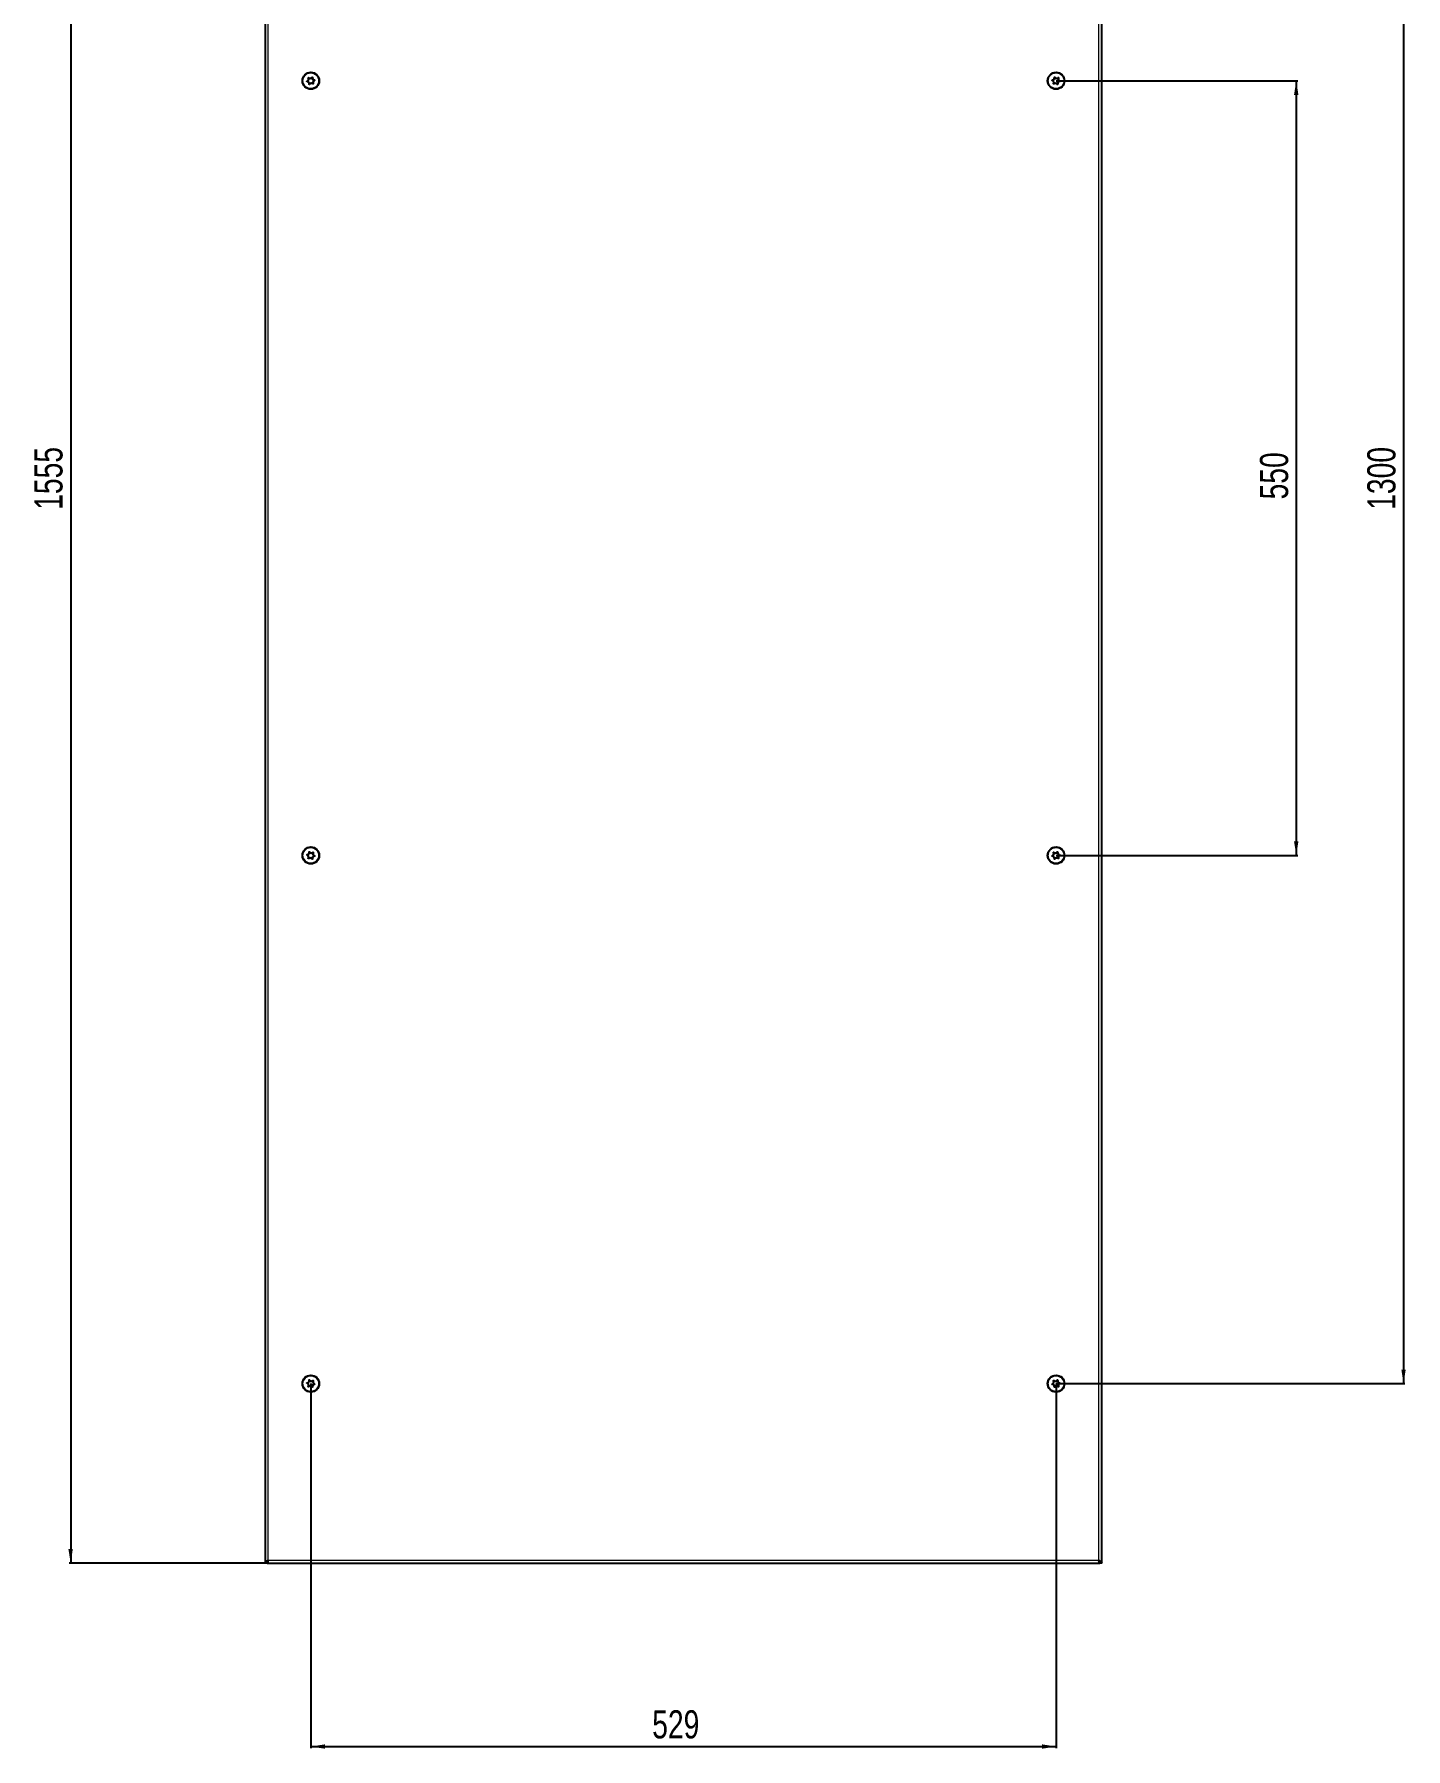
# Model space of a CAD drawing. Header units: millimetres. Extents: x -191 to 1603, y -702 to 1192.
# Drawn here: x -191 to 783, y -677 to 541 of the extents above; entities that cross this region are included whole.
import ezdxf

# ---------------------------------------------------------------- set-up
doc = ezdxf.new("R2010")
doc.units = ezdxf.units.MM
doc.layers.add('FORMAT', color=7, linetype='Continuous')
doc.styles.add('SLDTEXTSTYLE0', font='TXT', dxfattribs={"width": 0.75})
doc.dimstyles.new('SLDDIMSTYLE1', dxfattribs={"dimtxt": 20, "dimasz": 10, "dimexe": 0, "dimexo": 0.0625, "dimgap": 5, "dimtad": 2, "dimdec": 1, "dimrnd": 1e-09, "dimzin": 12, "dimdsep": 46, "dimtxsty": 'SLDTEXTSTYLE0', "dimsah": 1, "dimcen": 0.09, "dimadec": 0, "dimazin": 3, "dimtfac": 1, "dimtofl": 0, "dimtmove": 0, "dimatfit": 3, "dimfxl": 0, "dimfrac": 2, "dimtolj": 1, "dimtzin": 12, "dimarcsym": 0})

# ---------------------------------------------------------------- blocks, each defined once
blk = doc.blocks.new('_D_1')
at = {"layer": 'FORMAT'}
for p, q in [((-27, 1010.2), (-166, 1010.2)), ((-165, 1010.2), (-165, -544.8)), ((-27, -544.8), (-166, -544.8))]:
    blk.add_line(p, q, dxfattribs=at)
for points in [[(-165, 1010.2), (-166.6, 1000.2), (-163.5, 1000.2)], [(-165, -544.8), (-163.5, -534.8), (-166.6, -534.8)]]:
    blk.add_solid(points, dxfattribs=at)
at = {"layer": 'FORMAT', "insert": (-190.8, 203.1), "char_height": 20, "attachment_point": 1, "rotation": 90, "style": 'SLDTEXTSTYLE0'}
blk.add_mtext('1555', dxfattribs=at)
blk = doc.blocks.new('_D_3')
at = {"layer": 'FORMAT'}
for p, q in [((534.5, 882.7), (782.1, 882.7)), ((781.1, 882.7), (781.1, -417.3)), ((534.5, -417.3), (782.1, -417.3))]:
    blk.add_line(p, q, dxfattribs=at)
for points in [[(781.1, 882.7), (779.6, 872.7), (782.7, 872.7)], [(781.1, -417.3), (782.7, -407.3), (779.6, -407.3)]]:
    blk.add_solid(points, dxfattribs=at)
at = {"layer": 'FORMAT', "insert": (755.4, 203.1), "char_height": 20, "attachment_point": 1, "rotation": 90, "style": 'SLDTEXTSTYLE0'}
blk.add_mtext('1300', dxfattribs=at)
blk = doc.blocks.new('_D_4')
at = {"layer": 'FORMAT'}
for p, q in [((5.5, -417.3), (5.5, -676)), ((534.5, -417.3), (534.5, -676)), ((5.5, -675), (534.5, -675))]:
    blk.add_line(p, q, dxfattribs=at)
for points in [[(5.5, -675), (15.5, -676.5), (15.5, -673.4)], [(534.5, -675), (524.5, -673.4), (524.5, -676.5)]]:
    blk.add_solid(points, dxfattribs=at)
at = {"layer": 'FORMAT', "insert": (247.8, -649.2), "char_height": 20, "attachment_point": 1, "style": 'SLDTEXTSTYLE0'}
blk.add_mtext('529', dxfattribs=at)
blk = doc.blocks.new('_D_5')
at = {"layer": 'FORMAT'}
for p, q in [((534.5, 507.7), (706, 507.7)), ((705, 507.7), (705, -42.3)), ((534.5, -42.3), (706, -42.3))]:
    blk.add_line(p, q, dxfattribs=at)
for points in [[(705, 507.7), (703.4, 497.7), (706.5, 497.7)], [(705, -42.3), (706.5, -32.3), (703.4, -32.3)]]:
    blk.add_solid(points, dxfattribs=at)
at = {"layer": 'FORMAT', "insert": (679.2, 210.5), "char_height": 20, "attachment_point": 1, "rotation": 90, "style": 'SLDTEXTSTYLE0'}
blk.add_mtext('550', dxfattribs=at)

msp = doc.modelspace()

# ---------------------------------------------------------------- linework, layer by layer
at = {"color": 7, "linetype": 'Continuous', "lineweight": 25}
for p, q in [((-27.04, 1010.2), (-27.04, -544.8)), ((566.96, -544.8), (566.96, 1010.2)), ((-25.54, -544.8), (-27.04, -544.8)), ((-25.54, -544.8), (-25.34, -544.8)), ((-25.34, -543.69), (-25.34, -544.8)), ((-25.34, -544.8), (565.26, -544.8)), ((565.26, -543.69), (565.26, -544.8)), ((565.27, -544.8), (565.46, -544.8)), ((566.96, -544.8), (565.46, -544.8))]:
    msp.add_line(p, q, dxfattribs=at)
at = {"color": 8, "linetype": 'Continuous', "lineweight": 18}
for p, q in [((-24.94, 1008.1), (-24.94, -542.7)), ((564.86, -542.7), (564.86, 1008.1)), ((-24.94, -542.7), (564.86, -542.7))]:
    msp.add_line(p, q, dxfattribs=at)
at = {"color": 7, "linetype": 'Continuous', "lineweight": 25}
for centre, radius in [((5.46, 507.7), 6), ((5.46, 507.7), 5.78), ((534.46, 507.7), 6), ((534.46, 507.7), 5.78), ((5.46, 507.7), 1.85), ((534.46, 507.7), 1.85), ((5.46, -42.3), 6), ((5.46, -42.3), 5.78), ((534.46, -42.3), 6), ((534.46, -42.3), 5.78), ((5.46, -42.3), 1.85), ((534.46, -42.3), 1.85), ((5.46, -417.3), 6), ((5.46, -417.3), 5.78), ((534.46, -417.3), 6), ((534.46, -417.3), 5.78), ((5.46, -417.3), 1.85), ((534.46, -417.3), 1.85)]:
    msp.add_circle(centre, radius, dxfattribs=at)
for points, knots in [([(6.5, 510.3), (6.49, 510.3), (6.46, 510.31), (6.4, 510.29), (6.28, 510.22), (5.99, 509.97), (5.58, 509.62), (4.95, 509.5), (4.46, 509.66), (4.11, 509.82), (3.88, 509.91), (3.79, 509.92), (3.75, 509.91), (3.72, 509.89), (3.7, 509.87), (3.68, 509.8), (3.7, 509.53), (3.81, 509.07), (3.81, 508.36), (3.32, 507.84), (2.93, 507.58), (2.73, 507.4), (2.69, 507.34), (2.69, 507.31), (2.69, 507.28), (2.72, 507.25), (2.75, 507.22), (2.82, 507.18), (3.03, 507.09), (3.39, 506.97), (3.85, 506.75), (4.23, 506.23), (4.28, 505.69), (4.32, 505.31), (4.36, 505.16), (4.4, 505.12), (4.42, 505.1), (4.46, 505.09), (4.52, 505.11), (4.64, 505.18), (4.94, 505.43), (5.35, 505.79), (5.97, 505.9), (6.46, 505.74), (6.82, 505.58), (7.04, 505.49), (7.13, 505.48), (7.17, 505.49), (7.2, 505.51), (7.22, 505.53), (7.24, 505.6), (7.22, 505.87), (7.11, 506.33), (7.11, 507.04), (7.6, 507.56), (8, 507.82), (8.2, 508), (8.23, 508.06), (8.24, 508.09), (8.23, 508.12), (8.21, 508.15), (8.17, 508.18), (8.1, 508.22), (7.9, 508.31), (7.53, 508.43), (7.07, 508.66), (6.7, 509.17), (6.64, 509.71), (6.6, 510.1), (6.56, 510.24), (6.53, 510.29), (6.51, 510.3), (6.5, 510.3)], [0, 0, 0, 0, 0.0020087, 0.00442, 0.0093647, 0.0255282, 0.0677053, 0.0957862, 0.1246456, 0.1503415, 0.1605194, 0.1633943, 0.1656965, 0.1672448, 0.1688741, 0.1707699, 0.1786058, 0.2119941, 0.2499945, 0.2879948, 0.3213831, 0.329219, 0.3311148, 0.3327441, 0.3342924, 0.3362166, 0.3385353, 0.3413178, 0.349662, 0.3753578, 0.4042173, 0.4322982, 0.4744753, 0.4906388, 0.4966691, 0.49844, 0.5, 0.5020087, 0.50442, 0.5093647, 0.5255282, 0.5677053, 0.5957862, 0.6246456, 0.6503415, 0.6605194, 0.6633943, 0.6656965, 0.6672448, 0.6688741, 0.6707699, 0.6786058, 0.7119941, 0.7499945, 0.7879948, 0.8213831, 0.829219, 0.8311148, 0.8327441, 0.8342924, 0.8362166, 0.8385353, 0.8413178, 0.849662, 0.8753578, 0.9042173, 0.9322982, 0.9744753, 0.9906388, 0.9966691, 0.99844, 1, 1, 1, 1]), ([(533.42, 510.3), (533.41, 510.29), (533.39, 510.28), (533.36, 510.23), (533.32, 510.09), (533.28, 509.71), (533.23, 509.17), (532.85, 508.65), (532.39, 508.43), (532.02, 508.31), (531.8, 508.21), (531.72, 508.16), (531.69, 508.13), (531.69, 508.09), (531.69, 508.06), (531.73, 508), (531.93, 507.82), (532.32, 507.56), (532.81, 507.04), (532.81, 506.33), (532.7, 505.87), (532.68, 505.6), (532.7, 505.53), (532.72, 505.51), (532.75, 505.49), (532.78, 505.48), (532.82, 505.48), (532.9, 505.5), (533.12, 505.58), (533.46, 505.74), (533.95, 505.9), (534.58, 505.79), (534.99, 505.43), (535.28, 505.18), (535.41, 505.1), (535.47, 505.09), (535.5, 505.1), (535.53, 505.12), (535.56, 505.17), (535.6, 505.31), (535.64, 505.69), (535.7, 506.23), (536.07, 506.75), (536.53, 506.97), (536.9, 507.1), (537.13, 507.19), (537.2, 507.24), (537.23, 507.28), (537.24, 507.31), (537.23, 507.34), (537.2, 507.4), (537, 507.58), (536.6, 507.84), (536.11, 508.36), (536.11, 509.07), (536.22, 509.53), (536.24, 509.8), (536.22, 509.87), (536.2, 509.89), (536.18, 509.91), (536.14, 509.92), (536.1, 509.92), (536.02, 509.9), (535.81, 509.82), (535.46, 509.66), (534.97, 509.5), (534.35, 509.61), (533.94, 509.97), (533.64, 510.22), (533.51, 510.3), (533.45, 510.31), (533.43, 510.3), (533.42, 510.3)], [0, 0, 0, 0, 0.0020087, 0.00442, 0.0093647, 0.0255282, 0.0677053, 0.0957862, 0.1246456, 0.1503415, 0.1605194, 0.1633943, 0.1656965, 0.1672448, 0.1688741, 0.1707699, 0.1786058, 0.2119941, 0.2499945, 0.2879948, 0.3213831, 0.329219, 0.3311148, 0.3327441, 0.3342924, 0.3362166, 0.3385353, 0.3413178, 0.349662, 0.3753578, 0.4042173, 0.4322982, 0.4744753, 0.4906388, 0.4966691, 0.49844, 0.5, 0.5020087, 0.50442, 0.5093647, 0.5255282, 0.5677053, 0.5957862, 0.6246456, 0.6503415, 0.6605194, 0.6633943, 0.6656965, 0.6672448, 0.6688741, 0.6707699, 0.6786058, 0.7119941, 0.7499945, 0.7879948, 0.8213831, 0.829219, 0.8311148, 0.8327441, 0.8342924, 0.8362166, 0.8385353, 0.8413178, 0.849662, 0.8753578, 0.9042173, 0.9322982, 0.9744753, 0.9906388, 0.9966691, 0.99844, 1, 1, 1, 1]), ([(6.5, -44.9), (6.51, -44.89), (6.53, -44.88), (6.56, -44.83), (6.6, -44.69), (6.64, -44.3), (6.7, -43.77), (7.07, -43.25), (7.53, -43.03), (7.9, -42.9), (8.13, -42.81), (8.2, -42.76), (8.23, -42.72), (8.24, -42.69), (8.23, -42.66), (8.2, -42.6), (8, -42.42), (7.6, -42.16), (7.11, -41.64), (7.11, -40.93), (7.22, -40.47), (7.24, -40.2), (7.22, -40.13), (7.2, -40.11), (7.18, -40.09), (7.14, -40.08), (7.1, -40.08), (7.02, -40.1), (6.81, -40.18), (6.46, -40.34), (5.97, -40.5), (5.35, -40.39), (4.94, -40.03), (4.64, -39.78), (4.51, -39.7), (4.45, -39.69), (4.42, -39.7), (4.39, -39.72), (4.36, -39.77), (4.32, -39.91), (4.28, -40.29), (4.23, -40.83), (3.85, -41.35), (3.39, -41.57), (3.02, -41.69), (2.8, -41.79), (2.72, -41.84), (2.69, -41.87), (2.69, -41.91), (2.69, -41.94), (2.73, -42), (2.93, -42.18), (3.32, -42.44), (3.81, -42.96), (3.81, -43.67), (3.7, -44.13), (3.68, -44.4), (3.7, -44.47), (3.72, -44.49), (3.75, -44.51), (3.78, -44.52), (3.82, -44.52), (3.9, -44.5), (4.12, -44.42), (4.46, -44.26), (4.95, -44.1), (5.58, -44.21), (5.99, -44.57), (6.28, -44.82), (6.41, -44.9), (6.47, -44.91), (6.49, -44.9), (6.5, -44.9)], [0, 0, 0, 0, 0.0020087, 0.00442, 0.0093647, 0.0255282, 0.0677053, 0.0957862, 0.1246456, 0.1503415, 0.1605194, 0.1633943, 0.1656965, 0.1672448, 0.1688741, 0.1707699, 0.1786058, 0.2119941, 0.2499945, 0.2879948, 0.3213831, 0.329219, 0.3311148, 0.3327441, 0.3342924, 0.3362166, 0.3385353, 0.3413178, 0.349662, 0.3753578, 0.4042173, 0.4322982, 0.4744753, 0.4906388, 0.4966691, 0.49844, 0.5, 0.5020087, 0.50442, 0.5093647, 0.5255282, 0.5677053, 0.5957862, 0.6246456, 0.6503415, 0.6605194, 0.6633943, 0.6656965, 0.6672448, 0.6688741, 0.6707699, 0.6786058, 0.7119941, 0.7499945, 0.7879948, 0.8213831, 0.829219, 0.8311148, 0.8327441, 0.8342924, 0.8362166, 0.8385353, 0.8413178, 0.849662, 0.8753578, 0.9042173, 0.9322982, 0.9744753, 0.9906388, 0.9966691, 0.99844, 1, 1, 1, 1]), ([(533.42, -44.9), (533.44, -44.9), (533.46, -44.91), (533.52, -44.89), (533.64, -44.82), (533.94, -44.57), (534.35, -44.21), (534.97, -44.1), (535.46, -44.26), (535.82, -44.42), (536.04, -44.51), (536.13, -44.52), (536.17, -44.51), (536.2, -44.49), (536.22, -44.47), (536.24, -44.4), (536.22, -44.13), (536.11, -43.67), (536.11, -42.96), (536.6, -42.44), (537, -42.18), (537.2, -42), (537.23, -41.94), (537.24, -41.91), (537.23, -41.88), (537.21, -41.85), (537.17, -41.82), (537.1, -41.78), (536.9, -41.69), (536.53, -41.57), (536.07, -41.34), (535.7, -40.83), (535.64, -40.29), (535.6, -39.9), (535.56, -39.76), (535.53, -39.71), (535.5, -39.7), (535.46, -39.69), (535.4, -39.71), (535.28, -39.78), (534.99, -40.03), (534.58, -40.39), (533.95, -40.5), (533.46, -40.34), (533.11, -40.18), (532.88, -40.09), (532.79, -40.08), (532.75, -40.09), (532.72, -40.11), (532.7, -40.13), (532.68, -40.2), (532.7, -40.47), (532.81, -40.93), (532.81, -41.64), (532.32, -42.16), (531.93, -42.42), (531.73, -42.6), (531.69, -42.66), (531.69, -42.69), (531.69, -42.72), (531.72, -42.75), (531.75, -42.78), (531.82, -42.82), (532.03, -42.91), (532.39, -43.03), (532.85, -43.25), (533.23, -43.77), (533.28, -44.31), (533.32, -44.7), (533.36, -44.84), (533.4, -44.89), (533.41, -44.9), (533.42, -44.9)], [0, 0, 0, 0, 0.0020087, 0.00442, 0.0093647, 0.0255282, 0.0677053, 0.0957862, 0.1246456, 0.1503415, 0.1605194, 0.1633943, 0.1656965, 0.1672448, 0.1688741, 0.1707699, 0.1786058, 0.2119941, 0.2499945, 0.2879948, 0.3213831, 0.329219, 0.3311148, 0.3327441, 0.3342924, 0.3362166, 0.3385353, 0.3413178, 0.349662, 0.3753578, 0.4042173, 0.4322982, 0.4744753, 0.4906388, 0.4966691, 0.49844, 0.5, 0.5020087, 0.50442, 0.5093647, 0.5255282, 0.5677053, 0.5957862, 0.6246456, 0.6503415, 0.6605194, 0.6633943, 0.6656965, 0.6672448, 0.6688741, 0.6707699, 0.6786058, 0.7119941, 0.7499945, 0.7879948, 0.8213831, 0.829219, 0.8311148, 0.8327441, 0.8342924, 0.8362166, 0.8385353, 0.8413178, 0.849662, 0.8753578, 0.9042173, 0.9322982, 0.9744753, 0.9906388, 0.9966691, 0.99844, 1, 1, 1, 1]), ([(6.5, -419.9), (6.51, -419.89), (6.53, -419.88), (6.56, -419.83), (6.6, -419.69), (6.64, -419.3), (6.7, -418.77), (7.07, -418.25), (7.53, -418.03), (7.9, -417.9), (8.13, -417.81), (8.2, -417.76), (8.23, -417.72), (8.24, -417.69), (8.23, -417.66), (8.2, -417.6), (8, -417.42), (7.6, -417.16), (7.11, -416.64), (7.11, -415.93), (7.22, -415.47), (7.24, -415.2), (7.22, -415.13), (7.2, -415.11), (7.18, -415.09), (7.14, -415.08), (7.1, -415.08), (7.02, -415.1), (6.81, -415.18), (6.46, -415.34), (5.97, -415.5), (5.35, -415.39), (4.94, -415.03), (4.64, -414.78), (4.51, -414.7), (4.45, -414.69), (4.42, -414.7), (4.39, -414.72), (4.36, -414.77), (4.32, -414.91), (4.28, -415.29), (4.23, -415.83), (3.85, -416.35), (3.39, -416.57), (3.02, -416.69), (2.8, -416.79), (2.72, -416.84), (2.69, -416.87), (2.69, -416.91), (2.69, -416.94), (2.73, -417), (2.93, -417.18), (3.32, -417.44), (3.81, -417.96), (3.81, -418.67), (3.7, -419.13), (3.68, -419.4), (3.7, -419.47), (3.72, -419.49), (3.75, -419.51), (3.78, -419.52), (3.82, -419.52), (3.9, -419.5), (4.12, -419.42), (4.46, -419.26), (4.95, -419.1), (5.58, -419.21), (5.99, -419.57), (6.28, -419.82), (6.41, -419.9), (6.47, -419.91), (6.49, -419.9), (6.5, -419.9)], [0, 0, 0, 0, 0.0020087, 0.00442, 0.0093647, 0.0255282, 0.0677053, 0.0957862, 0.1246456, 0.1503415, 0.1605194, 0.1633943, 0.1656965, 0.1672448, 0.1688741, 0.1707699, 0.1786058, 0.2119941, 0.2499945, 0.2879948, 0.3213831, 0.329219, 0.3311148, 0.3327441, 0.3342924, 0.3362166, 0.3385353, 0.3413178, 0.349662, 0.3753578, 0.4042173, 0.4322982, 0.4744753, 0.4906388, 0.4966691, 0.49844, 0.5, 0.5020087, 0.50442, 0.5093647, 0.5255282, 0.5677053, 0.5957862, 0.6246456, 0.6503415, 0.6605194, 0.6633943, 0.6656965, 0.6672448, 0.6688741, 0.6707699, 0.6786058, 0.7119941, 0.7499945, 0.7879948, 0.8213831, 0.829219, 0.8311148, 0.8327441, 0.8342924, 0.8362166, 0.8385353, 0.8413178, 0.849662, 0.8753578, 0.9042173, 0.9322982, 0.9744753, 0.9906388, 0.9966691, 0.99844, 1, 1, 1, 1]), ([(533.42, -419.9), (533.44, -419.9), (533.46, -419.91), (533.52, -419.89), (533.64, -419.82), (533.94, -419.57), (534.35, -419.21), (534.97, -419.1), (535.46, -419.26), (535.82, -419.42), (536.04, -419.51), (536.13, -419.52), (536.17, -419.51), (536.2, -419.49), (536.22, -419.47), (536.24, -419.4), (536.22, -419.13), (536.11, -418.67), (536.11, -417.96), (536.6, -417.44), (537, -417.18), (537.2, -417), (537.23, -416.94), (537.24, -416.91), (537.23, -416.88), (537.21, -416.85), (537.17, -416.82), (537.1, -416.78), (536.9, -416.69), (536.53, -416.57), (536.07, -416.34), (535.7, -415.83), (535.64, -415.29), (535.6, -414.9), (535.56, -414.76), (535.53, -414.71), (535.5, -414.7), (535.46, -414.69), (535.4, -414.71), (535.28, -414.78), (534.99, -415.03), (534.58, -415.39), (533.95, -415.5), (533.46, -415.34), (533.11, -415.18), (532.88, -415.09), (532.79, -415.08), (532.75, -415.09), (532.72, -415.11), (532.7, -415.13), (532.68, -415.2), (532.7, -415.47), (532.81, -415.93), (532.81, -416.64), (532.32, -417.16), (531.93, -417.42), (531.73, -417.6), (531.69, -417.66), (531.69, -417.69), (531.69, -417.72), (531.72, -417.75), (531.75, -417.78), (531.82, -417.82), (532.03, -417.91), (532.39, -418.03), (532.85, -418.25), (533.23, -418.77), (533.28, -419.31), (533.32, -419.7), (533.36, -419.84), (533.4, -419.89), (533.41, -419.9), (533.42, -419.9)], [0, 0, 0, 0, 0.0020087, 0.00442, 0.0093647, 0.0255282, 0.0677053, 0.0957862, 0.1246456, 0.1503415, 0.1605194, 0.1633943, 0.1656965, 0.1672448, 0.1688741, 0.1707699, 0.1786058, 0.2119941, 0.2499945, 0.2879948, 0.3213831, 0.329219, 0.3311148, 0.3327441, 0.3342924, 0.3362166, 0.3385353, 0.3413178, 0.349662, 0.3753578, 0.4042173, 0.4322982, 0.4744753, 0.4906388, 0.4966691, 0.49844, 0.5, 0.5020087, 0.50442, 0.5093647, 0.5255282, 0.5677053, 0.5957862, 0.6246456, 0.6503415, 0.6605194, 0.6633943, 0.6656965, 0.6672448, 0.6688741, 0.6707699, 0.6786058, 0.7119941, 0.7499945, 0.7879948, 0.8213831, 0.829219, 0.8311148, 0.8327441, 0.8342924, 0.8362166, 0.8385353, 0.8413178, 0.849662, 0.8753578, 0.9042173, 0.9322982, 0.9744753, 0.9906388, 0.9966691, 0.99844, 1, 1, 1, 1]), ([(-27.04, -544.8), (-27.04, -544.62), (-26.98, -544.45), (-26.77, -544.1), (-26.62, -543.92), (-26.23, -543.57), (-26, -543.4), (-25.49, -543.05), (-25.21, -542.87), (-24.94, -542.7)], [0, 0, 0, 0, 0.25, 0.25, 0.5, 0.5, 0.75, 0.75, 1, 1, 1, 1]), ([(-25.54, -544.8), (-25.54, -544.62), (-25.52, -544.45), (-25.46, -544.1), (-25.42, -543.92), (-25.31, -543.57), (-25.24, -543.4), (-25.1, -543.05), (-25.02, -542.87), (-24.94, -542.7)], [0, 0, 0, 0, 0.25, 0.25, 0.5, 0.5, 0.75, 0.75, 1, 1, 1, 1]), ([(-24.94, -542.7), (-24.97, -542.97), (-25.01, -543.25), (-25.07, -543.76), (-25.11, -543.99), (-25.17, -544.38), (-25.21, -544.53), (-25.27, -544.74), (-25.31, -544.8), (-25.34, -544.8)], [0, 0, 0, 0, 0.25, 0.25, 0.5, 0.5, 0.75, 0.75, 1, 1, 1, 1]), ([(565.26, -544.8), (565.23, -544.8), (565.19, -544.74), (565.13, -544.53), (565.09, -544.38), (565.03, -543.99), (564.99, -543.76), (564.93, -543.25), (564.89, -542.97), (564.86, -542.7)], [0, 0, 0, 0, 0.25, 0.25, 0.5, 0.5, 0.75, 0.75, 1, 1, 1, 1]), ([(564.86, -542.7), (565.14, -542.88), (565.41, -543.05), (565.92, -543.4), (566.15, -543.57), (566.54, -543.93), (566.69, -544.1), (566.91, -544.45), (566.96, -544.62), (566.96, -544.8)], [0, 0, 0, 0, 0.25, 0.25, 0.5, 0.5, 0.75, 0.75, 1, 1, 1, 1]), ([(564.86, -542.7), (565.02, -543.05), (565.18, -543.4), (565.4, -544.1), (565.46, -544.45), (565.46, -544.8)], [0, 0, 0, 0, 0.5, 0.5, 1, 1, 1, 1])]:
    msp.add_open_spline(points, degree=3, knots=knots, dxfattribs=at)

# ---------------------------------------------------------------- dimensions: what is measured, and where the dimension line sits
at = {"layer": 'FORMAT'}
for base, p1, p2, picture, middle in [((-165.04, -544.8), (-27.04, 1010.2), (-27.04, -544.8), '_D_1', (-165.04, 232.7)), ((781.14, -417.3), (534.46, 882.7), (534.46, -417.3), '_D_3', (781.14, 232.7)), ((704.96, -42.3), (534.46, 507.7), (534.46, -42.3), '_D_5', (704.96, 232.7))]:
    dim = msp.add_linear_dim(base=base, p1=p1, p2=p2, angle=90, dimstyle='SLDDIMSTYLE1', dxfattribs=at)
    dim.commit()
    dim.dimension.update_dxf_attribs({"geometry": picture, "text_midpoint": middle, "dimtype": 160})
dim = msp.add_linear_dim(base=(534.46, -674.97), p1=(5.46, -417.3), p2=(534.46, -417.3), dimstyle='SLDDIMSTYLE1', dxfattribs=at)
dim.commit()
dim.dimension.update_dxf_attribs({"geometry": '_D_4', "text_midpoint": (269.96, -674.97), "dimtype": 160})

doc.saveas('drawing.dxf')
